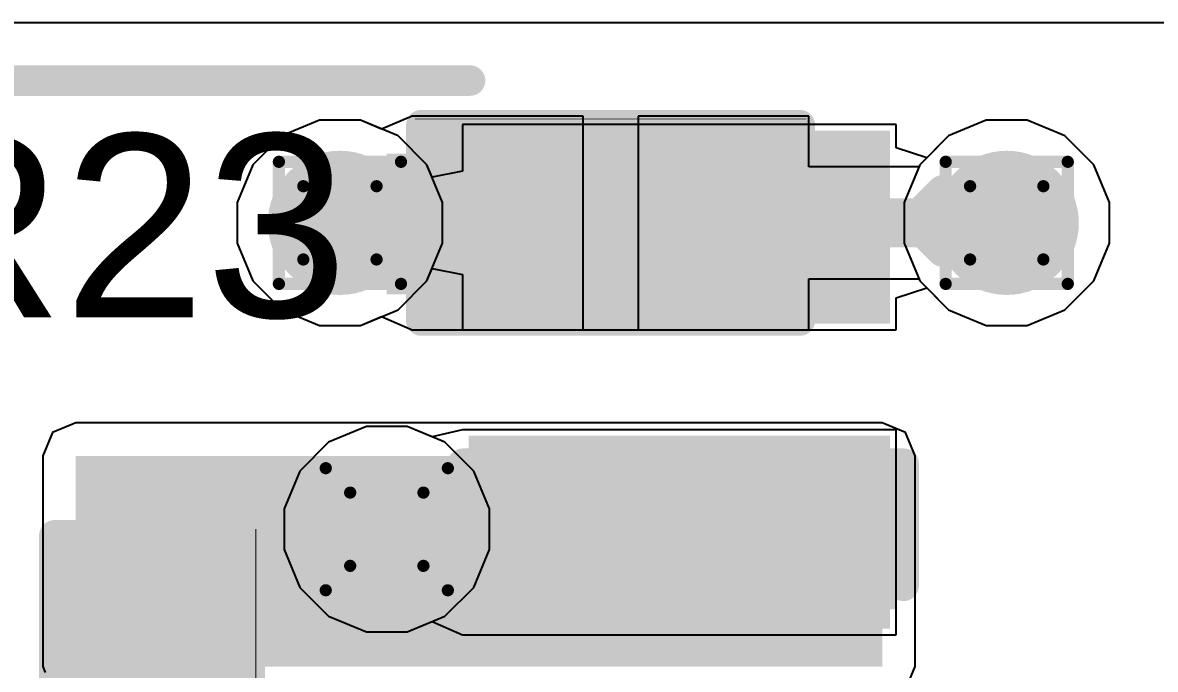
# Model space of a CAD drawing. Header units: inches. Extents: x -22 to 5433, y -13 to 5447.
# Drawn here: x 44.267 to 48.98, y 31.441 to 34.132 of the extents above; entities that cross this region are included whole.
import ezdxf

# ---------------------------------------------------------------- set-up
doc = ezdxf.new("R2010")
doc.units = ezdxf.units.IN
for name, color, linetype in [('Bottom Layer', 5, 'Continuous'), ('Bottom Overlay', 54, 'Continuous'), ('Bottom Paste', 16, 'Continuous'), ('Bottom Solder', 6, 'Continuous'), ('Drill Drawing', 1, 'Continuous'), ('Ground', 16, 'Continuous'), ('Power', 76, 'Continuous'), ('Top Layer', 1, 'Continuous'), ('Top Overlay', 2, 'Continuous'), ('Top Paste', 8, 'Continuous'), ('Top Solder', 216, 'Continuous'), ('Via Holes', 16, 'Continuous')]:
    doc.layers.add(name, color=color, linetype=linetype)
doc.styles.add('Arial', font='', dxfattribs={"height": 0.2})
doc.styles.get('Arial').set_extended_font_data('Arial')

msp = doc.modelspace()

# ---------------------------------------------------------------- hatches: boundary and pattern name
at = {"layer": 'Bottom Layer'}
h = msp.add_hatch(color=5, dxfattribs=at)
edge = h.paths.add_edge_path()
edge.add_arc((45.5873, 33.2994), 0.3, 0, 360)
for points in [[(46.2247, 32.9818), (46.2247, 33.5818), (47.7747, 33.5818), (47.7747, 32.9818)], [(46.2247, 31.7118), (46.2247, 32.3118), (47.7747, 32.3118), (47.7747, 31.7118)]]:
    msp.add_hatch(color=5, dxfattribs=at).paths.add_polyline_path(points)
h = msp.add_hatch(color=5, dxfattribs=at)
edge = h.paths.add_edge_path()
edge.add_arc((48.3616, 33.2994), 0.3, 0, 360)
h = msp.add_hatch(color=5, dxfattribs=at)
edge = h.paths.add_edge_path()
edge.add_arc((45.7823, 32.0245), 0.3, 0, 360)
at = {"layer": 'Bottom Overlay'}
msp.add_hatch(color=54, dxfattribs=at).paths.add_polyline_path([(46.1379, 33.5866), (45.7823, 33.5866), (45.7823, 33.0024), (46.1379, 33.0024)])
at = {"layer": 'Bottom Paste'}
for points in [[(46.2247, 32.9818), (46.2247, 33.5818), (47.7747, 33.5818), (47.7747, 32.9818)], [(46.2247, 31.7118), (46.2247, 32.3118), (47.7747, 32.3118), (47.7747, 31.7118)]]:
    msp.add_hatch(color=16, dxfattribs=at).paths.add_polyline_path(points)
at = {"layer": 'Bottom Solder'}
for points in [[(46.1231, 32.8802), (46.1231, 33.6834), (47.8763, 33.6834), (47.8763, 32.8802)], [(46.1231, 31.6102), (46.1231, 32.4134), (47.8763, 32.4134), (47.8763, 31.6102)]]:
    msp.add_hatch(color=6, dxfattribs=at).paths.add_polyline_path(points)
at = {"layer": 'Ground'}
h = msp.add_hatch(color=16, dxfattribs=at)
edge = h.paths.add_edge_path()
edge.add_arc((45.5873, 33.2994), 0.3, 0, 360)
h = msp.add_hatch(color=16, dxfattribs=at)
edge = h.paths.add_edge_path()
edge.add_arc((48.3616, 33.2994), 0.3, 0, 360)
h = msp.add_hatch(color=16, dxfattribs=at)
edge = h.paths.add_edge_path()
edge.add_arc((45.7823, 32.0245), 0.3, 0, 360)
at = {"layer": 'Power'}
h = msp.add_hatch(color=76, dxfattribs=at)
edge = h.paths.add_edge_path()
edge.add_arc((45.5873, 33.2994), 0.3, 0, 360)
h = msp.add_hatch(color=76, dxfattribs=at)
edge = h.paths.add_edge_path()
edge.add_arc((48.3616, 33.2994), 0.3, 0, 360)
h = msp.add_hatch(color=76, dxfattribs=at)
edge = h.paths.add_edge_path()
edge.add_arc((45.7823, 32.0245), 0.3, 0, 360)
at = {"layer": 'Top Layer'}
for points in [[(46.472, 33.6169), (46.472, 32.9819), (46.0148, 32.9819), (46.0148, 33.6169)], [(47.4118, 33.6169), (47.4118, 32.9819), (46.9546, 32.9819), (46.9546, 33.6169)], [(44.4881, 32.3293), (44.4881, 31.453), (47.8436, 31.453), (47.8436, 32.3293)], [(46.8228, 31.751), (46.1878, 31.751), (46.1878, 32.2082), (46.8228, 32.2082)], [(47.8436, 31.751), (47.2086, 31.751), (47.2086, 32.2082), (47.8436, 32.2082)], [(45.1231, 31.453), (44.4881, 31.453), (44.4881, 31.9102), (45.1231, 31.9102)]]:
    msp.add_hatch(color=1, dxfattribs=at).paths.add_polyline_path(points)
h = msp.add_hatch(color=1, dxfattribs=at)
edge = h.paths.add_edge_path()
edge.add_arc((45.5873, 33.2994), 0.3, 0, 360)
h = msp.add_hatch(color=1, dxfattribs=at)
edge = h.paths.add_edge_path()
edge.add_arc((48.3616, 33.2994), 0.3, 0, 360)
h = msp.add_hatch(color=1, dxfattribs=at)
edge = h.paths.add_edge_path()
edge.add_arc((45.7823, 32.0245), 0.3, 0, 360)
at = {"layer": 'Top Paste'}
for points in [[(46.472, 33.6169), (46.472, 32.9819), (46.0148, 32.9819), (46.0148, 33.6169)], [(47.4118, 33.6169), (47.4118, 32.9819), (46.9546, 32.9819), (46.9546, 33.6169)], [(46.8228, 31.751), (46.1878, 31.751), (46.1878, 32.2082), (46.8228, 32.2082)], [(47.8436, 31.751), (47.2086, 31.751), (47.2086, 32.2082), (47.8436, 32.2082)], [(45.1231, 31.453), (44.4881, 31.453), (44.4881, 31.9102), (45.1231, 31.9102)]]:
    msp.add_hatch(color=8, dxfattribs=at).paths.add_polyline_path(points)
at = {"layer": 'Top Solder'}
for points in [[(46.527, 33.6719), (46.527, 32.9269), (45.9598, 32.9269), (45.9598, 33.6719)], [(47.4668, 33.6719), (47.4668, 32.9269), (46.8996, 32.9269), (46.8996, 33.6719)], [(46.8828, 31.691), (46.1278, 31.691), (46.1278, 32.2682), (46.8828, 32.2682)], [(47.9036, 31.691), (47.1486, 31.691), (47.1486, 32.2682), (47.9036, 32.2682)], [(45.1781, 31.398), (44.4331, 31.398), (44.4331, 31.9652), (45.1781, 31.9652)]]:
    msp.add_hatch(color=216, dxfattribs=at).paths.add_polyline_path(points)
at = {"layer": 'Via Holes'}
h = msp.add_hatch(color=7, dxfattribs=at)
edge = h.paths.add_edge_path()
edge.add_arc((45.5873, 33.2994), 0.15, 0, 360)
h = msp.add_hatch(color=7, dxfattribs=at)
edge = h.paths.add_edge_path()
edge.add_arc((48.3616, 33.2994), 0.15, 0, 360)
h = msp.add_hatch(color=7, dxfattribs=at)
edge = h.paths.add_edge_path()
edge.add_arc((45.7823, 32.0245), 0.15, 0, 360)

# ---------------------------------------------------------------- linework, layer by layer
at = {"layer": 'Bottom Layer'}
for p, q in [((40.7652, 34.1324), (49.0551, 34.1324)), ((45.5023, 33.7264), (45.3454, 33.6614)), ((45.6722, 33.7264), (45.5023, 33.7264)), ((45.8292, 33.6614), (45.6722, 33.7264)), ((47.9017, 33.7088), (46.0977, 33.7088)), ((46.0977, 33.7088), (46.0977, 33.5147)), ((47.9017, 33.6116), (47.9017, 33.7088)), ((48.2767, 33.7264), (48.1197, 33.6614)), ((48.4465, 33.7264), (48.2767, 33.7264)), ((48.6035, 33.6614), (48.4465, 33.7264)), ((45.3454, 33.6614), (45.2253, 33.5413)), ((45.9493, 33.5413), (45.8292, 33.6614)), ((48.1197, 33.6614), (48.0287, 33.5704)), ((48.7236, 33.5413), (48.6035, 33.6614)), ((48.0287, 33.5704), (47.9017, 33.6116)), ((45.2253, 33.5413), (45.1603, 33.3843)), ((45.9707, 33.4895), (45.9493, 33.5413)), ((46.0977, 33.5147), (45.9707, 33.4895)), ((48.7886, 33.3843), (48.7236, 33.5413)), ((45.1603, 33.3843), (45.1603, 33.2145)), ((48.7886, 33.2145), (48.7886, 33.3843)), ((45.1603, 33.2145), (45.2253, 33.0575)), ((48.7236, 33.0575), (48.7886, 33.2145)), ((45.9493, 33.0575), (45.9707, 33.1093)), ((45.9707, 33.1093), (46.0977, 33.0841)), ((46.0977, 33.0841), (46.0977, 32.8548)), ((45.2253, 33.0575), (45.3454, 32.9374)), ((45.8292, 32.9374), (45.9493, 33.0575)), ((48.6035, 32.9374), (48.7236, 33.0575)), ((47.9017, 32.9872), (48.0287, 33.0284)), ((48.0287, 33.0284), (48.1197, 32.9374)), ((47.9017, 32.8548), (47.9017, 32.9872)), ((45.3454, 32.9374), (45.5023, 32.8724)), ((45.6722, 32.8724), (45.8292, 32.9374)), ((48.1197, 32.9374), (48.2767, 32.8724)), ((48.4465, 32.8724), (48.6035, 32.9374)), ((45.5023, 32.8724), (45.6722, 32.8724)), ((46.0977, 32.8548), (47.9017, 32.8548)), ((48.2767, 32.8724), (48.4465, 32.8724)), ((45.6973, 32.4515), (45.5404, 32.3865)), ((45.8672, 32.4515), (45.6973, 32.4515)), ((45.9707, 32.4086), (45.8672, 32.4515)), ((46.0977, 32.4388), (45.9707, 32.4086)), ((47.9017, 32.4388), (46.0977, 32.4388)), ((46.0977, 32.4388), (46.0977, 32.4388)), ((47.9017, 31.5848), (47.9017, 32.4388)), ((45.5404, 32.3865), (45.4203, 32.2664)), ((45.4203, 32.2664), (45.3553, 32.1094)), ((45.3553, 32.1094), (45.3553, 31.9396)), ((45.3553, 31.9396), (45.4203, 31.7826)), ((45.4203, 31.7826), (45.5404, 31.6625)), ((45.5404, 31.6625), (45.6973, 31.5975)), ((45.8672, 31.5975), (45.9707, 31.6404)), ((45.9707, 31.6404), (46.0977, 31.5848)), ((45.6973, 31.5975), (45.8672, 31.5975)), ((46.0977, 31.5848), (46.0977, 31.5848)), ((46.0977, 31.5848), (47.9017, 31.5848))]:
    msp.add_line(p, q, dxfattribs=at)
for points in [[(46.9997, 33.2818, 0.2032, 0.2032, 0), (47.0173, 33.2994, 0.2032, 0.2032, 0)], [(47.0173, 33.2994, 0.2032, 0.2032, 0), (48.3616, 33.2994, 0.2032, 0.2032, 0)], [(45.7823, 32.0206, 0.2032, 0.2032, 0), (46.9909, 32.0206, 0.2032, 0.2032, 0)]]:
    msp.add_lwpolyline(points, format="xyseb", dxfattribs=at)
for points in [[(46.9489, 33.2818, 0.1016, 0.1016, 1), (47.0505, 33.2818, 0.1016, 0.1016, 1)], [(46.9665, 33.2994, 0.1016, 0.1016, 1), (47.0681, 33.2994, 0.1016, 0.1016, 1)], [(46.9665, 33.2994, 0.1016, 0.1016, 1), (47.0681, 33.2994, 0.1016, 0.1016, 1)], [(48.3108, 33.2994, 0.1016, 0.1016, 1), (48.4124, 33.2994, 0.1016, 0.1016, 1)], [(45.7315, 32.0206, 0.1016, 0.1016, 1), (45.8331, 32.0206, 0.1016, 0.1016, 1)], [(46.9401, 32.0206, 0.1016, 0.1016, 1), (47.0417, 32.0206, 0.1016, 0.1016, 1)]]:
    msp.add_lwpolyline(points, format="xyseb", close=True, dxfattribs=at)
at = {"layer": 'Bottom Overlay'}
for points in [[(42.4963, 33.8914, 0.127, 0.127, 0), (46.1285, 33.8914, 0.127, 0.127, 0)], [(47.9667, 33.3072, 0.127, 0.127, 0), (48.0937, 33.4342, 0.127, 0.127, 0)], [(48.0937, 33.1802, 0.127, 0.127, 0), (48.0937, 33.4342, 0.127, 0.127, 0)], [(47.9667, 33.3072, 0.127, 0.127, 0), (48.0937, 33.1802, 0.127, 0.127, 0)]]:
    msp.add_lwpolyline(points, format="xyseb", dxfattribs=at)
for points in [[(46.0968, 33.8914, 0.0635, 0.0635, 1), (46.1603, 33.8914, 0.0635, 0.0635, 1)], [(48.062, 33.4342, 0.0635, 0.0635, 1), (48.1255, 33.4342, 0.0635, 0.0635, 1)], [(48.062, 33.4342, 0.0635, 0.0635, 1), (48.1255, 33.4342, 0.0635, 0.0635, 1)], [(47.935, 33.3072, 0.0635, 0.0635, 1), (47.9985, 33.3072, 0.0635, 0.0635, 1)], [(47.935, 33.3072, 0.0635, 0.0635, 1), (47.9985, 33.3072, 0.0635, 0.0635, 1)], [(48.062, 33.1802, 0.0635, 0.0635, 1), (48.1255, 33.1802, 0.0635, 0.0635, 1)], [(48.062, 33.1802, 0.0635, 0.0635, 1), (48.1255, 33.1802, 0.0635, 0.0635, 1)]]:
    msp.add_lwpolyline(points, format="xyseb", close=True, dxfattribs=at)
at = {"layer": 'Drill Drawing'}
for points in [[(45.3333, 33.5534, 0.0508, 0.0508, 0), (45.8413, 33.5534, 0.0508, 0.0508, 0)], [(45.3333, 33.0454, 0.0508, 0.0508, 0), (45.3333, 33.5534, 0.0508, 0.0508, 0)], [(45.8413, 33.0454, 0.0508, 0.0508, 0), (45.8413, 33.5534, 0.0508, 0.0508, 0)], [(48.1076, 33.5534, 0.0508, 0.0508, 0), (48.6156, 33.5534, 0.0508, 0.0508, 0)], [(48.1076, 33.0454, 0.0508, 0.0508, 0), (48.1076, 33.5534, 0.0508, 0.0508, 0)], [(48.6156, 33.0454, 0.0508, 0.0508, 0), (48.6156, 33.5534, 0.0508, 0.0508, 0)], [(45.4349, 33.4518, 0.0508, 0.0508, 0), (45.7397, 33.4518, 0.0508, 0.0508, 0)], [(45.4349, 33.147, 0.0508, 0.0508, 0), (45.4349, 33.4518, 0.0508, 0.0508, 0)], [(45.7397, 33.147, 0.0508, 0.0508, 0), (45.7397, 33.4518, 0.0508, 0.0508, 0)], [(48.2092, 33.4518, 0.0508, 0.0508, 0), (48.514, 33.4518, 0.0508, 0.0508, 0)], [(48.2092, 33.147, 0.0508, 0.0508, 0), (48.2092, 33.4518, 0.0508, 0.0508, 0)], [(48.514, 33.147, 0.0508, 0.0508, 0), (48.514, 33.4518, 0.0508, 0.0508, 0)], [(45.4349, 33.147, 0.0508, 0.0508, 0), (45.7397, 33.147, 0.0508, 0.0508, 0)], [(48.2092, 33.147, 0.0508, 0.0508, 0), (48.514, 33.147, 0.0508, 0.0508, 0)], [(45.3333, 33.0454, 0.0508, 0.0508, 0), (45.8413, 33.0454, 0.0508, 0.0508, 0)], [(48.1076, 33.0454, 0.0508, 0.0508, 0), (48.6156, 33.0454, 0.0508, 0.0508, 0)], [(45.5283, 32.2785, 0.0508, 0.0508, 0), (46.0363, 32.2785, 0.0508, 0.0508, 0)], [(45.5283, 31.7705, 0.0508, 0.0508, 0), (45.5283, 32.2785, 0.0508, 0.0508, 0)], [(46.0363, 31.7705, 0.0508, 0.0508, 0), (46.0363, 32.2785, 0.0508, 0.0508, 0)], [(45.6299, 32.1769, 0.0508, 0.0508, 0), (45.9347, 32.1769, 0.0508, 0.0508, 0)], [(45.6299, 31.8721, 0.0508, 0.0508, 0), (45.6299, 32.1769, 0.0508, 0.0508, 0)], [(45.9347, 31.8721, 0.0508, 0.0508, 0), (45.9347, 32.1769, 0.0508, 0.0508, 0)], [(45.6299, 31.8721, 0.0508, 0.0508, 0), (45.9347, 31.8721, 0.0508, 0.0508, 0)], [(45.5283, 31.7705, 0.0508, 0.0508, 0), (46.0363, 31.7705, 0.0508, 0.0508, 0)]]:
    msp.add_lwpolyline(points, format="xyseb", dxfattribs=at)
for points in [[(45.3206, 33.5534, 0.0254, 0.0254, 1), (45.346, 33.5534, 0.0254, 0.0254, 1)], [(45.3206, 33.5534, 0.0254, 0.0254, 1), (45.346, 33.5534, 0.0254, 0.0254, 1)], [(45.8286, 33.5534, 0.0254, 0.0254, 1), (45.854, 33.5534, 0.0254, 0.0254, 1)], [(45.8286, 33.5534, 0.0254, 0.0254, 1), (45.854, 33.5534, 0.0254, 0.0254, 1)], [(48.0949, 33.5534, 0.0254, 0.0254, 1), (48.1203, 33.5534, 0.0254, 0.0254, 1)], [(48.0949, 33.5534, 0.0254, 0.0254, 1), (48.1203, 33.5534, 0.0254, 0.0254, 1)], [(48.6029, 33.5534, 0.0254, 0.0254, 1), (48.6283, 33.5534, 0.0254, 0.0254, 1)], [(48.6029, 33.5534, 0.0254, 0.0254, 1), (48.6283, 33.5534, 0.0254, 0.0254, 1)], [(45.4222, 33.4518, 0.0254, 0.0254, 1), (45.4476, 33.4518, 0.0254, 0.0254, 1)], [(45.4222, 33.4518, 0.0254, 0.0254, 1), (45.4476, 33.4518, 0.0254, 0.0254, 1)], [(45.727, 33.4518, 0.0254, 0.0254, 1), (45.7524, 33.4518, 0.0254, 0.0254, 1)], [(45.727, 33.4518, 0.0254, 0.0254, 1), (45.7524, 33.4518, 0.0254, 0.0254, 1)], [(48.1965, 33.4518, 0.0254, 0.0254, 1), (48.2219, 33.4518, 0.0254, 0.0254, 1)], [(48.1965, 33.4518, 0.0254, 0.0254, 1), (48.2219, 33.4518, 0.0254, 0.0254, 1)], [(48.5013, 33.4518, 0.0254, 0.0254, 1), (48.5267, 33.4518, 0.0254, 0.0254, 1)], [(48.5013, 33.4518, 0.0254, 0.0254, 1), (48.5267, 33.4518, 0.0254, 0.0254, 1)], [(45.4222, 33.147, 0.0254, 0.0254, 1), (45.4476, 33.147, 0.0254, 0.0254, 1)], [(45.4222, 33.147, 0.0254, 0.0254, 1), (45.4476, 33.147, 0.0254, 0.0254, 1)], [(45.727, 33.147, 0.0254, 0.0254, 1), (45.7524, 33.147, 0.0254, 0.0254, 1)], [(45.727, 33.147, 0.0254, 0.0254, 1), (45.7524, 33.147, 0.0254, 0.0254, 1)], [(48.1965, 33.147, 0.0254, 0.0254, 1), (48.2219, 33.147, 0.0254, 0.0254, 1)], [(48.1965, 33.147, 0.0254, 0.0254, 1), (48.2219, 33.147, 0.0254, 0.0254, 1)], [(48.5013, 33.147, 0.0254, 0.0254, 1), (48.5267, 33.147, 0.0254, 0.0254, 1)], [(48.5013, 33.147, 0.0254, 0.0254, 1), (48.5267, 33.147, 0.0254, 0.0254, 1)], [(45.3206, 33.0454, 0.0254, 0.0254, 1), (45.346, 33.0454, 0.0254, 0.0254, 1)], [(45.3206, 33.0454, 0.0254, 0.0254, 1), (45.346, 33.0454, 0.0254, 0.0254, 1)], [(45.8286, 33.0454, 0.0254, 0.0254, 1), (45.854, 33.0454, 0.0254, 0.0254, 1)], [(45.8286, 33.0454, 0.0254, 0.0254, 1), (45.854, 33.0454, 0.0254, 0.0254, 1)], [(48.0949, 33.0454, 0.0254, 0.0254, 1), (48.1203, 33.0454, 0.0254, 0.0254, 1)], [(48.0949, 33.0454, 0.0254, 0.0254, 1), (48.1203, 33.0454, 0.0254, 0.0254, 1)], [(48.6029, 33.0454, 0.0254, 0.0254, 1), (48.6283, 33.0454, 0.0254, 0.0254, 1)], [(48.6029, 33.0454, 0.0254, 0.0254, 1), (48.6283, 33.0454, 0.0254, 0.0254, 1)], [(45.5156, 32.2785, 0.0254, 0.0254, 1), (45.541, 32.2785, 0.0254, 0.0254, 1)], [(45.5156, 32.2785, 0.0254, 0.0254, 1), (45.541, 32.2785, 0.0254, 0.0254, 1)], [(46.0236, 32.2785, 0.0254, 0.0254, 1), (46.049, 32.2785, 0.0254, 0.0254, 1)], [(46.0236, 32.2785, 0.0254, 0.0254, 1), (46.049, 32.2785, 0.0254, 0.0254, 1)], [(45.6172, 32.1769, 0.0254, 0.0254, 1), (45.6426, 32.1769, 0.0254, 0.0254, 1)], [(45.6172, 32.1769, 0.0254, 0.0254, 1), (45.6426, 32.1769, 0.0254, 0.0254, 1)], [(45.922, 32.1769, 0.0254, 0.0254, 1), (45.9474, 32.1769, 0.0254, 0.0254, 1)], [(45.922, 32.1769, 0.0254, 0.0254, 1), (45.9474, 32.1769, 0.0254, 0.0254, 1)], [(45.6172, 31.8721, 0.0254, 0.0254, 1), (45.6426, 31.8721, 0.0254, 0.0254, 1)], [(45.6172, 31.8721, 0.0254, 0.0254, 1), (45.6426, 31.8721, 0.0254, 0.0254, 1)], [(45.922, 31.8721, 0.0254, 0.0254, 1), (45.9474, 31.8721, 0.0254, 0.0254, 1)], [(45.922, 31.8721, 0.0254, 0.0254, 1), (45.9474, 31.8721, 0.0254, 0.0254, 1)], [(45.5156, 31.7705, 0.0254, 0.0254, 1), (45.541, 31.7705, 0.0254, 0.0254, 1)], [(45.5156, 31.7705, 0.0254, 0.0254, 1), (45.541, 31.7705, 0.0254, 0.0254, 1)], [(46.0236, 31.7705, 0.0254, 0.0254, 1), (46.049, 31.7705, 0.0254, 0.0254, 1)], [(46.0236, 31.7705, 0.0254, 0.0254, 1), (46.049, 31.7705, 0.0254, 0.0254, 1)]]:
    msp.add_lwpolyline(points, format="xyseb", close=True, dxfattribs=at)
at = {"layer": 'Ground'}
for p, q in [((40.7652, 34.1324), (50.5446, 34.1324)), ((45.5023, 33.7264), (45.3454, 33.6614)), ((45.6722, 33.7264), (45.5023, 33.7264)), ((45.8292, 33.6614), (45.6722, 33.7264)), ((48.2767, 33.7264), (48.1197, 33.6614)), ((48.4465, 33.7264), (48.2767, 33.7264)), ((48.6035, 33.6614), (48.4465, 33.7264)), ((45.3454, 33.6614), (45.2253, 33.5413)), ((45.9493, 33.5413), (45.8292, 33.6614)), ((48.1197, 33.6614), (47.9996, 33.5413)), ((48.7236, 33.5413), (48.6035, 33.6614)), ((45.2253, 33.5413), (45.1603, 33.3843)), ((46.0143, 33.3843), (45.9493, 33.5413)), ((47.9996, 33.5413), (47.9346, 33.3843)), ((48.7886, 33.3843), (48.7236, 33.5413)), ((45.1603, 33.3843), (45.1603, 33.2145)), ((46.0143, 33.2145), (46.0143, 33.3843)), ((47.9346, 33.3843), (47.9346, 33.2145)), ((48.7886, 33.2145), (48.7886, 33.3843)), ((45.1603, 33.2145), (45.2253, 33.0575)), ((45.9493, 33.0575), (46.0143, 33.2145)), ((47.9346, 33.2145), (47.9996, 33.0575)), ((48.7236, 33.0575), (48.7886, 33.2145)), ((45.2253, 33.0575), (45.3454, 32.9374)), ((45.8292, 32.9374), (45.9493, 33.0575)), ((47.9996, 33.0575), (48.1197, 32.9374)), ((48.6035, 32.9374), (48.7236, 33.0575)), ((45.3454, 32.9374), (45.5023, 32.8724)), ((45.6722, 32.8724), (45.8292, 32.9374)), ((48.1197, 32.9374), (48.2767, 32.8724)), ((48.4465, 32.8724), (48.6035, 32.9374)), ((45.5023, 32.8724), (45.6722, 32.8724)), ((48.2767, 32.8724), (48.4465, 32.8724)), ((45.6973, 32.4515), (45.5404, 32.3865)), ((45.8672, 32.4515), (45.6973, 32.4515)), ((46.0242, 32.3865), (45.8672, 32.4515)), ((45.5404, 32.3865), (45.4203, 32.2664)), ((46.1443, 32.2664), (46.0242, 32.3865)), ((45.4203, 32.2664), (45.3553, 32.1094)), ((46.2093, 32.1094), (46.1443, 32.2664)), ((45.3553, 32.1094), (45.3553, 31.9396)), ((46.2093, 31.9396), (46.2093, 32.1094)), ((45.3553, 31.9396), (45.4203, 31.7826)), ((46.1443, 31.7826), (46.2093, 31.9396)), ((45.4203, 31.7826), (45.5404, 31.6625)), ((46.0242, 31.6625), (46.1443, 31.7826)), ((45.5404, 31.6625), (45.6973, 31.5975)), ((45.8672, 31.5975), (46.0242, 31.6625)), ((45.6973, 31.5975), (45.8672, 31.5975))]:
    msp.add_line(p, q, dxfattribs=at)
at = {"layer": 'Power'}
for p, q in [((39.5417, 34.1324), (50.5446, 34.1324)), ((48.2767, 33.7264), (48.1197, 33.6614)), ((48.4465, 33.7264), (48.2767, 33.7264)), ((48.6035, 33.6614), (48.4465, 33.7264)), ((48.1197, 33.6614), (47.9996, 33.5413)), ((48.7236, 33.5413), (48.6035, 33.6614)), ((47.9996, 33.5413), (47.9346, 33.3843)), ((48.7886, 33.3843), (48.7236, 33.5413)), ((47.9346, 33.3843), (47.9346, 33.2145)), ((48.7886, 33.2145), (48.7886, 33.3843)), ((47.9346, 33.2145), (47.9996, 33.0575)), ((48.7236, 33.0575), (48.7886, 33.2145)), ((47.9996, 33.0575), (48.1197, 32.9374)), ((48.6035, 32.9374), (48.7236, 33.0575)), ((48.1197, 32.9374), (48.2767, 32.8724)), ((48.4465, 32.8724), (48.6035, 32.9374)), ((48.2767, 32.8724), (48.4465, 32.8724))]:
    msp.add_line(p, q, dxfattribs=at)
at = {"layer": 'Top Layer'}
for p, q in [((40.7652, 34.1324), (50.5446, 34.1324)), ((45.8878, 33.7439), (45.7608, 33.6897)), ((45.8878, 33.7439), (45.8878, 33.7439)), ((46.599, 33.7439), (45.8878, 33.7439)), ((46.599, 32.8549), (46.599, 33.7439)), ((47.5388, 33.7439), (46.8276, 33.7439)), ((46.8276, 33.7439), (46.8276, 32.8549)), ((47.5388, 33.5325), (47.5388, 33.7439)), ((45.5023, 33.7264), (45.3454, 33.6614)), ((45.6722, 33.7264), (45.5023, 33.7264)), ((45.7608, 33.6897), (45.6722, 33.7264)), ((48.2767, 33.7264), (48.1197, 33.6614)), ((48.4465, 33.7264), (48.2767, 33.7264)), ((48.6035, 33.6614), (48.4465, 33.7264)), ((45.3454, 33.6614), (45.2253, 33.5413)), ((48.1197, 33.6614), (47.9996, 33.5413)), ((48.7236, 33.5413), (48.6035, 33.6614)), ((45.2253, 33.5413), (45.1603, 33.3843)), ((47.996, 33.5325), (47.5388, 33.5325)), ((47.9996, 33.5413), (47.996, 33.5325)), ((48.7886, 33.3843), (48.7236, 33.5413)), ((45.1603, 33.3843), (45.1603, 33.2145)), ((48.7886, 33.2145), (48.7886, 33.3843)), ((45.1603, 33.2145), (45.2253, 33.0575)), ((48.7236, 33.0575), (48.7886, 33.2145)), ((45.2253, 33.0575), (45.3454, 32.9374)), ((47.5388, 32.8549), (47.5388, 33.0663)), ((47.5388, 33.0663), (47.996, 33.0663)), ((47.996, 33.0663), (47.9996, 33.0575)), ((47.9996, 33.0575), (48.1197, 32.9374)), ((48.6035, 32.9374), (48.7236, 33.0575)), ((45.3454, 32.9374), (45.5023, 32.8724)), ((45.6722, 32.8724), (45.7608, 32.9091)), ((45.7608, 32.9091), (45.8878, 32.8549)), ((48.1197, 32.9374), (48.2767, 32.8724)), ((48.4465, 32.8724), (48.6035, 32.9374)), ((45.5023, 32.8724), (45.6722, 32.8724)), ((45.8878, 32.8549), (45.8878, 32.8549)), ((45.8878, 32.8549), (46.599, 32.8549)), ((46.8276, 32.8549), (47.5388, 32.8549)), ((48.2767, 32.8724), (48.4465, 32.8724)), ((44.3909, 32.4265), (44.3506, 32.3293)), ((44.4881, 32.4668), (44.3909, 32.4265)), ((47.8436, 32.4668), (44.4881, 32.4668)), ((47.9408, 32.4265), (47.8436, 32.4668)), ((47.9811, 32.3293), (47.9408, 32.4265)), ((44.3506, 32.3293), (44.3506, 31.453)), ((47.9811, 31.453), (47.9811, 32.3293)), ((44.3506, 31.453), (44.3611, 31.4277)), ((47.9408, 31.3558), (47.9811, 31.453))]:
    msp.add_line(p, q, dxfattribs=at)
for points in [[(45.5873, 33.2994, 0.254, 0.254, 0), (46.2434, 33.2994, 0.254, 0.254, 0)], [(47.1832, 33.2994, 0.2032, 0.2032, 0), (48.3616, 33.2994, 0.2032, 0.2032, 0)]]:
    msp.add_lwpolyline(points, format="xyseb", dxfattribs=at)
for points in [[(45.5238, 33.2994, 0.127, 0.127, 1), (45.6508, 33.2994, 0.127, 0.127, 1)], [(46.1799, 33.2994, 0.127, 0.127, 1), (46.3069, 33.2994, 0.127, 0.127, 1)], [(47.1324, 33.2994, 0.1016, 0.1016, 1), (47.234, 33.2994, 0.1016, 0.1016, 1)], [(48.3108, 33.2994, 0.1016, 0.1016, 1), (48.4124, 33.2994, 0.1016, 0.1016, 1)]]:
    msp.add_lwpolyline(points, format="xyseb", close=True, dxfattribs=at)
at = {"layer": 'Top Overlay'}
for points in [[(45.9259, 32.893, 0.127, 0.127, 0), (45.9259, 33.7058, 0.127, 0.127, 0)], [(45.9259, 33.7058, 0.127, 0.127, 0), (47.5007, 33.7058, 0.127, 0.127, 0)], [(47.5007, 32.893, 0.127, 0.127, 0), (47.5007, 33.7058, 0.127, 0.127, 0)], [(45.9005, 33.7312, 0.00323, 0.00323, 0), (47.5261, 33.7312, 0.00323, 0.00323, 0)], [(45.9259, 32.893, 0.127, 0.127, 0), (47.5007, 32.893, 0.127, 0.127, 0)], [(46.0989, 32.2971, 0.127, 0.127, 0), (46.9117, 32.2971, 0.127, 0.127, 0)], [(46.0989, 31.7891, 0.127, 0.127, 0), (46.0989, 32.2971, 0.127, 0.127, 0)], [(46.9117, 31.7891, 0.127, 0.127, 0), (46.9117, 32.2971, 0.127, 0.127, 0)], [(47.1197, 32.2971, 0.127, 0.127, 0), (47.9325, 32.2971, 0.127, 0.127, 0)], [(47.1197, 31.7891, 0.127, 0.127, 0), (47.1197, 32.2971, 0.127, 0.127, 0)], [(47.9325, 31.7891, 0.127, 0.127, 0), (47.9325, 32.2971, 0.127, 0.127, 0)], [(44.3992, 30.4243, 0.127, 0.127, 0), (44.3992, 31.9991, 0.127, 0.127, 0)], [(44.3992, 31.9991, 0.127, 0.127, 0), (45.212, 31.9991, 0.127, 0.127, 0)], [(45.212, 30.4243, 0.127, 0.127, 0), (45.212, 31.9991, 0.127, 0.127, 0)], [(45.2374, 30.3989, 0.00323, 0.00323, 0), (45.2374, 32.0245, 0.00323, 0.00323, 0)]]:
    msp.add_lwpolyline(points, format="xyseb", dxfattribs=at)
for points in [[(45.8942, 33.7058, 0.0635, 0.0635, 1), (45.9577, 33.7058, 0.0635, 0.0635, 1)], [(45.8942, 33.7058, 0.0635, 0.0635, 1), (45.9577, 33.7058, 0.0635, 0.0635, 1)], [(47.469, 33.7058, 0.0635, 0.0635, 1), (47.5325, 33.7058, 0.0635, 0.0635, 1)], [(47.469, 33.7058, 0.0635, 0.0635, 1), (47.5325, 33.7058, 0.0635, 0.0635, 1)], [(45.8997, 33.7312, 0.00161, 0.00161, 1), (45.9013, 33.7312, 0.00161, 0.00161, 1)], [(47.5253, 33.7312, 0.00161, 0.00161, 1), (47.5269, 33.7312, 0.00161, 0.00161, 1)], [(45.8942, 32.893, 0.0635, 0.0635, 1), (45.9577, 32.893, 0.0635, 0.0635, 1)], [(45.8942, 32.893, 0.0635, 0.0635, 1), (45.9577, 32.893, 0.0635, 0.0635, 1)], [(47.469, 32.893, 0.0635, 0.0635, 1), (47.5325, 32.893, 0.0635, 0.0635, 1)], [(47.469, 32.893, 0.0635, 0.0635, 1), (47.5325, 32.893, 0.0635, 0.0635, 1)], [(46.0672, 32.2971, 0.0635, 0.0635, 1), (46.1307, 32.2971, 0.0635, 0.0635, 1)], [(46.0672, 32.2971, 0.0635, 0.0635, 1), (46.1307, 32.2971, 0.0635, 0.0635, 1)], [(46.88, 32.2971, 0.0635, 0.0635, 1), (46.9435, 32.2971, 0.0635, 0.0635, 1)], [(46.88, 32.2971, 0.0635, 0.0635, 1), (46.9435, 32.2971, 0.0635, 0.0635, 1)], [(47.088, 32.2971, 0.0635, 0.0635, 1), (47.1515, 32.2971, 0.0635, 0.0635, 1)], [(47.088, 32.2971, 0.0635, 0.0635, 1), (47.1515, 32.2971, 0.0635, 0.0635, 1)], [(47.9008, 32.2971, 0.0635, 0.0635, 1), (47.9643, 32.2971, 0.0635, 0.0635, 1)], [(47.9008, 32.2971, 0.0635, 0.0635, 1), (47.9643, 32.2971, 0.0635, 0.0635, 1)], [(44.3674, 31.9991, 0.0635, 0.0635, 1), (44.431, 31.9991, 0.0635, 0.0635, 1)], [(44.3674, 31.9991, 0.0635, 0.0635, 1), (44.431, 31.9991, 0.0635, 0.0635, 1)], [(45.1803, 31.9991, 0.0635, 0.0635, 1), (45.2437, 31.9991, 0.0635, 0.0635, 1)], [(45.1803, 31.9991, 0.0635, 0.0635, 1), (45.2437, 31.9991, 0.0635, 0.0635, 1)], [(45.2366, 32.0245, 0.00161, 0.00161, 1), (45.2382, 32.0245, 0.00161, 0.00161, 1)], [(46.0672, 31.7891, 0.0635, 0.0635, 1), (46.1307, 31.7891, 0.0635, 0.0635, 1)], [(46.88, 31.7891, 0.0635, 0.0635, 1), (46.9435, 31.7891, 0.0635, 0.0635, 1)], [(47.088, 31.7891, 0.0635, 0.0635, 1), (47.1515, 31.7891, 0.0635, 0.0635, 1)], [(47.9008, 31.7891, 0.0635, 0.0635, 1), (47.9643, 31.7891, 0.0635, 0.0635, 1)]]:
    msp.add_lwpolyline(points, format="xyseb", close=True, dxfattribs=at)

# ---------------------------------------------------------------- texts
at = {"layer": 'Top Overlay', "style": 'Arial'}
msp.add_text('R23', height=0.762, dxfattribs=at).set_placement((43.6678, 32.9067))

doc.saveas('drawing.dxf')
